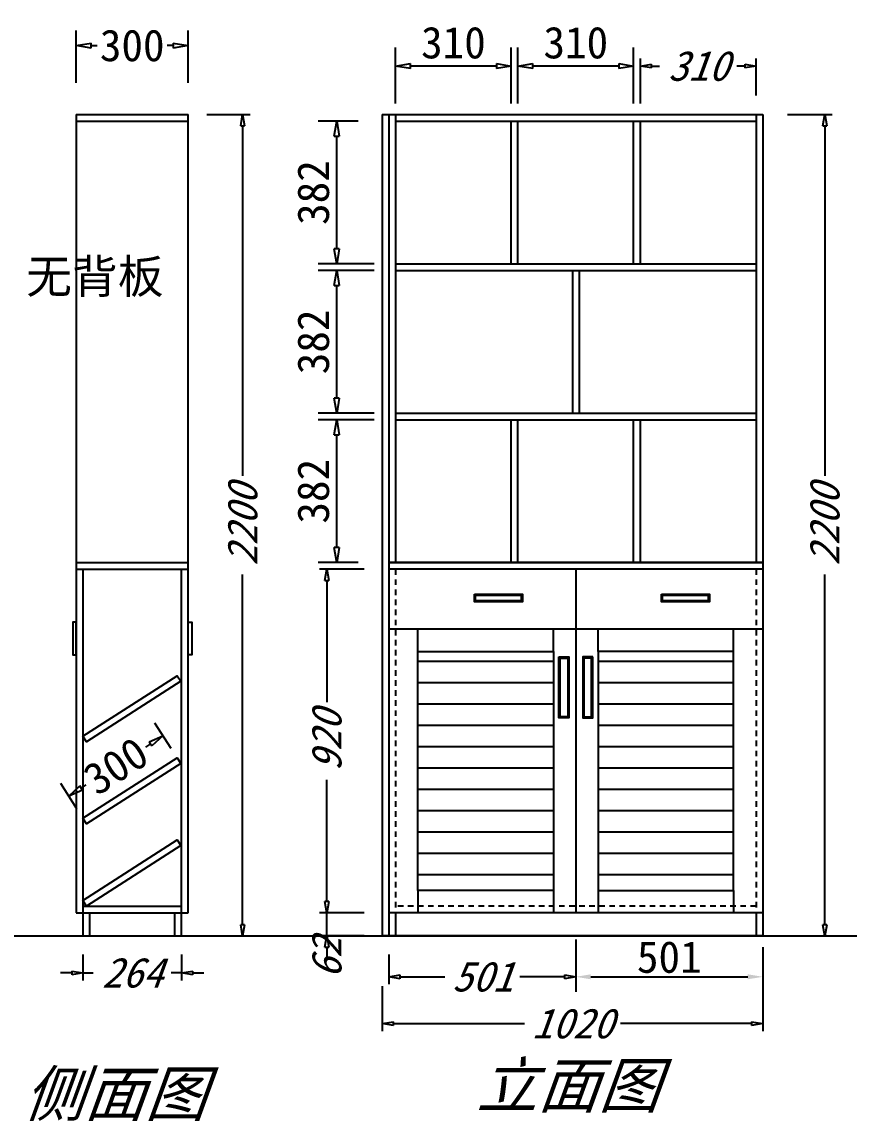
# Model space of a CAD drawing. Header units: millimetres. Extents: x 366509 to 398313, y -1245498 to -1202747.
# Drawn here: x 377443 to 379660, y -1237154 to -1234210 of the extents above; entities that cross this region are included whole.
import ezdxf

# ---------------------------------------------------------------- set-up
doc = ezdxf.new("R2010")
doc.units = ezdxf.units.MM
doc.header["$LTSCALE"] = 20
doc.linetypes.add('JIS_02_0.7', pattern=[1.35, 0.75, -0.6])
doc.layers.get('Defpoints').update_dxf_attribs({"color": 250})
doc.styles.get("Standard").update_dxf_attribs({"font": 'SimSun.ttf', "height": 85})
doc.styles.add('汉字', font='SimSun.ttf', dxfattribs={"oblique": 20, "height": 80})
doc.dimstyles.new('200', dxfattribs={"dimtxt": 90, "dimasz": 40, "dimexe": 50, "dimexo": 100, "dimgap": 20, "dimtad": 1, "dimdec": 0, "dimtxsty": 'Standard', "dimblk": 'CLOSEDBLANK', "dimcen": 100, "dimdle": 50, "dimclrd": 256, "dimclre": 256, "dimclrt": 256, "dimadec": 0, "dimazin": 0, "dimtfac": 1, "dimtdec": 0, "dimtmove": 2, "dimatfit": 3, "dimldrblk": 'CLOSEDBLANK', "dimfxl": 100, "dimfxlon": 1, "dimlwd": 25, "dimlwe": 25, "dimarcsym": 0})
doc.dimstyles.new('ISO-25', dxfattribs={"dimtxt": 2.5, "dimasz": 2.5, "dimexe": 1.25, "dimexo": 0.625, "dimtad": 1, "dimtxsty": 'Standard', "dimcen": 2.5, "dimadec": 0, "dimazin": 0, "dimtfac": 1, "dimtmove": 0, "dimatfit": 3, "dimfxl": 1, "dimarcsym": 0})
doc.dimstyles.get("Standard").update_dxf_attribs({"dimtxt": 0.18, "dimasz": 0.18, "dimexe": 0.18, "dimexo": 0.0625, "dimgap": 0.09, "dimtad": 0, "dimtih": 1, "dimtoh": 1, "dimdec": 4, "dimzin": 0, "dimdsep": 46, "dimtxsty": 'Standard', "dimcen": 0.09, "dimadec": 0, "dimazin": 0, "dimtfac": 1, "dimtdec": 4, "dimtofl": 0, "dimtmove": 0, "dimatfit": 3, "dimfxl": 1, "dimtolj": 1, "dimtzin": 0, "dimarcsym": 0})
doc.dimstyles.new('周文晶', dxfattribs={"dimtxt": 70, "dimasz": 40, "dimexe": 40, "dimexo": 30, "dimgap": 10, "dimtad": 0, "dimdec": 0, "dimtxsty": 'Standard', "dimblk": 'CLOSEDBLANK', "dimcen": 200, "dimclrd": 256, "dimclre": 256, "dimadec": 0, "dimazin": 0, "dimtfac": 1, "dimtdec": 0, "dimtmove": 0, "dimatfit": 3, "dimldrblk": 'CLOSEDBLANK', "dimfxl": 100, "dimfxlon": 1, "dimarcsym": 0})

# ---------------------------------------------------------------- blocks, each defined once
blk = doc.blocks.new('_ClosedBlank')
at = {"color": 0, "linetype": 'ByBlock', "lineweight": -2}
for p, q in [((-1, 0.167), (0, 0)), ((-1, 0.167), (-1, -0.167)), ((0, 0), (-1, -0.167))]:
    blk.add_line(p, q, dxfattribs=at)
blk = doc.blocks.new('*D1498')
at = {"lineweight": 25, "transparency": 16777216}
for p, q in [((377606.1, -1236708), (377606.1, -1236777.1)), ((377870.4, -1236708), (377870.4, -1236777.1)), ((377576.1, -1236757.1), (377546.1, -1236757.1)), ((377606.1, -1236757.1), (377633.7, -1236757.1)), ((377870.4, -1236757.1), (377842.9, -1236757.1)), ((377900.4, -1236757.1), (377930.4, -1236757.1))]:
    blk.add_line(p, q, dxfattribs=at)
at = {"layer": 'Defpoints', "color": 0, "transparency": 16777216}
for p in [(377606.1, -1236658), (377870.4, -1236658), (377870.4, -1236757.1)]:
    blk.add_point(p, dxfattribs=at)
at = {"lineweight": 25, "transparency": 16777216, "xscale": 30, "yscale": 30, "zscale": 30}
blk.add_blockref('_ClosedBlank', (377606.1, -1236757.1), dxfattribs=at)
at = {"lineweight": 25, "transparency": 16777216, "xscale": 30, "yscale": 30, "zscale": 30, "rotation": 180}
blk.add_blockref('_ClosedBlank', (377870.4, -1236757.1), dxfattribs=at)
at = {"lineweight": -3, "transparency": 16777216, "insert": (377738.3, -1236757.1), "char_height": 80, "attachment_point": 5, "style": '汉字'}
blk.add_mtext('264', dxfattribs=at)
blk = doc.blocks.new('*D1499')
at = {"lineweight": 25, "transparency": 16777216}
for p, q in [((377938.4, -1234458), (378054.3, -1234458)), ((378034.3, -1234488), (378034.3, -1235425.9)), ((378034.3, -1236628), (378034.3, -1235690.2)), ((377938.4, -1236658), (378054.3, -1236658))]:
    blk.add_line(p, q, dxfattribs=at)
at = {"layer": 'Defpoints', "color": 0, "transparency": 16777216}
for p in [(377888.4, -1234458), (377888.4, -1236658), (378034.3, -1236658)]:
    blk.add_point(p, dxfattribs=at)
at = {"lineweight": 25, "transparency": 16777216, "xscale": 30, "yscale": 30, "zscale": 30}
for p, rotation in [((378034.3, -1234458), 90), ((378034.3, -1236658), 270)]:
    blk.add_blockref('_ClosedBlank', p, dxfattribs=dict(at, rotation=rotation))
at = {"lineweight": -3, "transparency": 16777216, "insert": (378034.3, -1235558), "char_height": 80, "attachment_point": 5, "rotation": 90, "style": '汉字'}
blk.add_mtext('2200', dxfattribs=at)
blk = doc.blocks.new('*D1453')
at = {"lineweight": -2, "transparency": 16777216}
for p, q in [((377842.5, -1236155.8), (377799.2, -1236088.2)), ((377787.1, -1236143.5), (377773.6, -1236152.1)), ((377589.9, -1236317.6), (377546.6, -1236250.1)), ((377601.8, -1236262.2), (377615.3, -1236253.6))]:
    blk.add_line(p, q, dxfattribs=at)
at = {"layer": 'Defpoints', "color": 0, "transparency": 16777216}
for p in [(377820.7, -1236121.9), (377858.6, -1236181), (377606.1, -1236342.9)]:
    blk.add_point(p, dxfattribs=at)
at = {"lineweight": -2, "transparency": 16777216, "xscale": 40, "yscale": 40, "zscale": 40}
for p, rotation in [((377820.7, -1236121.9), 32.65196531533646), ((377568.2, -1236283.7), 212.6519653153365)]:
    blk.add_blockref('_ClosedBlank', p, dxfattribs=dict(at, rotation=rotation))
at = {"color": 0, "transparency": 16777216, "insert": (377694.5, -1236202.8), "char_height": 85, "attachment_point": 5, "rotation": 32.652}
blk.add_mtext('300', dxfattribs=at)
blk = doc.blocks.new('*D1456')
at = {"lineweight": -2, "transparency": 16777216}
for p, q in [((377588.1, -1234373.4), (377588.1, -1234233.4)), ((377888.4, -1234373.4), (377888.4, -1234233.4)), ((377628.1, -1234273.4), (377644.2, -1234273.4)), ((377848.4, -1234273.4), (377832.3, -1234273.4))]:
    blk.add_line(p, q, dxfattribs=at)
at = {"layer": 'Defpoints', "color": 0, "transparency": 16777216}
for p in [(377888.4, -1234273.4), (377588.1, -1234458), (377888.4, -1234458)]:
    blk.add_point(p, dxfattribs=at)
at = {"lineweight": -2, "transparency": 16777216, "xscale": 40, "yscale": 40, "zscale": 40, "rotation": 180}
blk.add_blockref('_ClosedBlank', (377588.1, -1234273.4), dxfattribs=at)
at = {"lineweight": -2, "transparency": 16777216, "xscale": 40, "yscale": 40, "zscale": 40}
blk.add_blockref('_ClosedBlank', (377888.4, -1234273.4), dxfattribs=at)
at = {"color": 0, "transparency": 16777216, "insert": (377738.3, -1234273.4), "char_height": 85, "attachment_point": 5}
blk.add_mtext('300', dxfattribs=at)
blk = doc.blocks.new('*D1457')
at = {"lineweight": 25, "transparency": 16777216}
for p, q in [((378259.9, -1236566), (378259.9, -1236536)), ((378359.9, -1236596), (378239.9, -1236596)), ((378259.9, -1236658), (378259.9, -1236596)), ((378359.9, -1236658), (378239.9, -1236658)), ((378259.9, -1236688), (378259.9, -1236718))]:
    blk.add_line(p, q, dxfattribs=at)
at = {"layer": 'Defpoints', "color": 0, "transparency": 16777216}
for p in [(378259.9, -1236596), (378444.3, -1236596), (378426.3, -1236658)]:
    blk.add_point(p, dxfattribs=at)
at = {"lineweight": 25, "transparency": 16777216, "xscale": 30, "yscale": 30, "zscale": 30}
for p, rotation in [((378259.9, -1236596), 270), ((378259.9, -1236658), 90)]:
    blk.add_blockref('_ClosedBlank', p, dxfattribs=dict(at, rotation=rotation))
at = {"lineweight": -3, "transparency": 16777216, "insert": (378259.9, -1236718), "char_height": 80, "attachment_point": 5, "rotation": 90, "style": '汉字'}
blk.add_mtext('62', dxfattribs=at)
blk = doc.blocks.new('*D1458')
at = {"lineweight": 25, "transparency": 16777216}
for p, q in [((378359.9, -1235676), (378239.9, -1235676)), ((378259.9, -1235706), (378259.9, -1236031.9)), ((378259.9, -1236566), (378259.9, -1236240.2)), ((378359.9, -1236596), (378239.9, -1236596))]:
    blk.add_line(p, q, dxfattribs=at)
at = {"layer": 'Defpoints', "color": 0, "transparency": 16777216}
for p in [(378259.9, -1235676), (378444.3, -1235676), (378444.3, -1236596)]:
    blk.add_point(p, dxfattribs=at)
at = {"lineweight": 25, "transparency": 16777216, "xscale": 30, "yscale": 30, "zscale": 30}
for p, rotation in [((378259.9, -1235676), 90), ((378259.9, -1236596), 270)]:
    blk.add_blockref('_ClosedBlank', p, dxfattribs=dict(at, rotation=rotation))
at = {"lineweight": -3, "transparency": 16777216, "insert": (378259.9, -1236136), "char_height": 80, "attachment_point": 5, "rotation": 90, "style": '汉字'}
blk.add_mtext('920', dxfattribs=at)
blk = doc.blocks.new('*D1459')
at = {"lineweight": 25, "transparency": 16777216}
for p, q in [((379100.3, -1234428.4), (379100.3, -1234308.4)), ((379410.3, -1234407.1), (379410.3, -1234308.4)), ((379130.3, -1234328.4), (379152, -1234328.4)), ((379380.3, -1234328.4), (379358.6, -1234328.4))]:
    blk.add_line(p, q, dxfattribs=at)
at = {"layer": 'Defpoints', "color": 0, "transparency": 16777216}
for p in [(379410.3, -1234328.4), (379410.3, -1234457.1), (379100.3, -1234858)]:
    blk.add_point(p, dxfattribs=at)
at = {"lineweight": 25, "transparency": 16777216, "xscale": 30, "yscale": 30, "zscale": 30, "rotation": 180}
blk.add_blockref('_ClosedBlank', (379100.3, -1234328.4), dxfattribs=at)
at = {"lineweight": 25, "transparency": 16777216, "xscale": 30, "yscale": 30, "zscale": 30}
blk.add_blockref('_ClosedBlank', (379410.3, -1234328.4), dxfattribs=at)
at = {"lineweight": -3, "transparency": 16777216, "insert": (379255.3, -1234328.4), "char_height": 80, "attachment_point": 5, "style": '汉字'}
blk.add_mtext('310', dxfattribs=at)
blk = doc.blocks.new('*D1460')
at = {"lineweight": 25, "transparency": 16777216}
for p, q in [((378408.3, -1236793.1), (378408.3, -1236913.1)), ((379428.3, -1236793.1), (379428.3, -1236913.1)), ((378438.3, -1236893.1), (378789.7, -1236893.1)), ((379398.3, -1236893.1), (379046.9, -1236893.1))]:
    blk.add_line(p, q, dxfattribs=at)
at = {"layer": 'Defpoints', "color": 0, "transparency": 16777216}
for p in [(378408.3, -1236658), (379428.3, -1236658), (379428.3, -1236893.1)]:
    blk.add_point(p, dxfattribs=at)
at = {"lineweight": 25, "transparency": 16777216, "xscale": 30, "yscale": 30, "zscale": 30, "rotation": 180}
blk.add_blockref('_ClosedBlank', (378408.3, -1236893.1), dxfattribs=at)
at = {"lineweight": 25, "transparency": 16777216, "xscale": 30, "yscale": 30, "zscale": 30}
blk.add_blockref('_ClosedBlank', (379428.3, -1236893.1), dxfattribs=at)
at = {"lineweight": -3, "transparency": 16777216, "insert": (378918.3, -1236893.1), "char_height": 80, "attachment_point": 5, "style": '汉字'}
blk.add_mtext('1020', dxfattribs=at)
blk = doc.blocks.new('*D1461')
at = {"lineweight": 25, "transparency": 16777216}
for p, q in [((379494.7, -1234458), (379614.7, -1234458)), ((379594.7, -1234488), (379594.7, -1235425.9)), ((379594.7, -1236628), (379594.7, -1235690.2)), ((379494.7, -1236658), (379614.7, -1236658))]:
    blk.add_line(p, q, dxfattribs=at)
at = {"layer": 'Defpoints', "color": 0, "transparency": 16777216}
for p in [(379428.3, -1234458), (379410.3, -1236658), (379594.7, -1236658)]:
    blk.add_point(p, dxfattribs=at)
at = {"lineweight": 25, "transparency": 16777216, "xscale": 30, "yscale": 30, "zscale": 30}
for p, rotation in [((379594.7, -1234458), 90), ((379594.7, -1236658), 270)]:
    blk.add_blockref('_ClosedBlank', p, dxfattribs=dict(at, rotation=rotation))
at = {"lineweight": -3, "transparency": 16777216, "insert": (379594.7, -1235558), "char_height": 80, "attachment_point": 5, "rotation": 90, "style": '汉字'}
blk.add_mtext('2200', dxfattribs=at)
blk = doc.blocks.new('*D1462')
at = {"lineweight": 25, "transparency": 16777216}
for p, q in [((378927.3, -1236667.6), (378927.3, -1236787.6)), ((378426.3, -1236708), (378426.3, -1236787.6)), ((378456.3, -1236767.6), (378576.4, -1236767.6)), ((378897.3, -1236767.6), (378777.2, -1236767.6))]:
    blk.add_line(p, q, dxfattribs=at)
at = {"layer": 'Defpoints', "color": 0, "transparency": 16777216}
for p in [(378927.3, -1236596), (378426.3, -1236658), (378426.3, -1236767.6)]:
    blk.add_point(p, dxfattribs=at)
at = {"lineweight": 25, "transparency": 16777216, "xscale": 30, "yscale": 30, "zscale": 30, "rotation": 180}
blk.add_blockref('_ClosedBlank', (378426.3, -1236767.6), dxfattribs=at)
at = {"lineweight": 25, "transparency": 16777216, "xscale": 30, "yscale": 30, "zscale": 30}
blk.add_blockref('_ClosedBlank', (378927.3, -1236767.6), dxfattribs=at)
at = {"lineweight": -3, "transparency": 16777216, "insert": (378676.8, -1236767.6), "char_height": 80, "attachment_point": 5, "style": '汉字'}
blk.add_mtext('501', dxfattribs=at)
blk = doc.blocks.new('*D1463')
at = {"lineweight": 25, "transparency": 16777216}
for p, q in [((378772.3, -1234428.4), (378772.3, -1234278.4)), ((379082.3, -1234428.4), (379082.3, -1234278.4)), ((379042.3, -1234328.4), (378812.3, -1234328.4))]:
    blk.add_line(p, q, dxfattribs=at)
at = {"layer": 'Defpoints', "color": 0, "transparency": 16777216}
for p in [(378772.3, -1234328.4), (378772.3, -1234876), (379082.3, -1234858)]:
    blk.add_point(p, dxfattribs=at)
at = {"lineweight": 25, "transparency": 16777216, "xscale": 40, "yscale": 40, "zscale": 40, "rotation": 180}
blk.add_blockref('_ClosedBlank', (378772.3, -1234328.4), dxfattribs=at)
at = {"lineweight": 25, "transparency": 16777216, "xscale": 40, "yscale": 40, "zscale": 40}
blk.add_blockref('_ClosedBlank', (379082.3, -1234328.4), dxfattribs=at)
at = {"lineweight": -3, "transparency": 16777216, "insert": (378927.3, -1234265.9), "char_height": 85, "attachment_point": 5}
blk.add_mtext('310', dxfattribs=at)
blk = doc.blocks.new('*D1464')
at = {"lineweight": 25, "transparency": 16777216}
for p, q in [((378444.3, -1234428.4), (378444.3, -1234278.4)), ((378754.3, -1234428.4), (378754.3, -1234278.4)), ((378714.3, -1234328.4), (378484.3, -1234328.4))]:
    blk.add_line(p, q, dxfattribs=at)
at = {"layer": 'Defpoints', "color": 0, "transparency": 16777216}
for p in [(378444.3, -1234328.4), (378754.3, -1234858), (378444.3, -1235538)]:
    blk.add_point(p, dxfattribs=at)
at = {"lineweight": 25, "transparency": 16777216, "xscale": 40, "yscale": 40, "zscale": 40, "rotation": 180}
blk.add_blockref('_ClosedBlank', (378444.3, -1234328.4), dxfattribs=at)
at = {"lineweight": 25, "transparency": 16777216, "xscale": 40, "yscale": 40, "zscale": 40}
blk.add_blockref('_ClosedBlank', (378754.3, -1234328.4), dxfattribs=at)
at = {"lineweight": -3, "transparency": 16777216, "insert": (378599.3, -1234265.9), "char_height": 85, "attachment_point": 5}
blk.add_mtext('310', dxfattribs=at)
blk = doc.blocks.new('*D1465')
at = {"lineweight": 25, "transparency": 16777216}
for p, q in [((378386.5, -1235276), (378236.5, -1235276)), ((378286.5, -1235618), (378286.5, -1235316)), ((378344.3, -1235658), (378236.5, -1235658))]:
    blk.add_line(p, q, dxfattribs=at)
at = {"layer": 'Defpoints', "color": 0, "transparency": 16777216}
for p in [(378286.5, -1235276), (378754.3, -1235276), (378444.3, -1235658)]:
    blk.add_point(p, dxfattribs=at)
at = {"lineweight": 25, "transparency": 16777216, "xscale": 40, "yscale": 40, "zscale": 40}
for p, rotation in [((378286.5, -1235276), 90), ((378286.5, -1235658), 270)]:
    blk.add_blockref('_ClosedBlank', p, dxfattribs=dict(at, rotation=rotation))
at = {"lineweight": -3, "transparency": 16777216, "insert": (378224, -1235467), "char_height": 85, "attachment_point": 5, "rotation": 90}
blk.add_mtext('382', dxfattribs=at)
blk = doc.blocks.new('*D1466')
at = {"lineweight": 25, "transparency": 16777216}
for p, q in [((378386.5, -1234876), (378236.5, -1234876)), ((378286.5, -1235218), (378286.5, -1234916)), ((378386.5, -1235258), (378236.5, -1235258))]:
    blk.add_line(p, q, dxfattribs=at)
at = {"layer": 'Defpoints', "color": 0, "transparency": 16777216}
for p in [(378286.5, -1234876), (378754.3, -1234876), (378754.3, -1235258)]:
    blk.add_point(p, dxfattribs=at)
at = {"lineweight": 25, "transparency": 16777216, "xscale": 40, "yscale": 40, "zscale": 40}
for p, rotation in [((378286.5, -1234876), 90), ((378286.5, -1235258), 270)]:
    blk.add_blockref('_ClosedBlank', p, dxfattribs=dict(at, rotation=rotation))
at = {"lineweight": -3, "transparency": 16777216, "insert": (378224, -1235067), "char_height": 85, "attachment_point": 5, "rotation": 90}
blk.add_mtext('382', dxfattribs=at)
blk = doc.blocks.new('*D1504')
at = {"lineweight": 25, "transparency": 16777216}
for p, q in [((378344.3, -1234476), (378236.5, -1234476)), ((378286.5, -1234818), (378286.5, -1234516)), ((378386.5, -1234858), (378236.5, -1234858))]:
    blk.add_line(p, q, dxfattribs=at)
at = {"layer": 'Defpoints', "color": 0, "transparency": 16777216}
for p in [(378286.5, -1234476), (378444.3, -1234476), (378754.3, -1234858)]:
    blk.add_point(p, dxfattribs=at)
at = {"lineweight": 25, "transparency": 16777216, "xscale": 40, "yscale": 40, "zscale": 40}
for p, rotation in [((378286.5, -1234476), 90), ((378286.5, -1234858), 270)]:
    blk.add_blockref('_ClosedBlank', p, dxfattribs=dict(at, rotation=rotation))
at = {"lineweight": -3, "transparency": 16777216, "insert": (378224, -1234667), "char_height": 85, "attachment_point": 5, "rotation": 90}
blk.add_mtext('382', dxfattribs=at)
blk = doc.blocks.new('*D1467')
at = {"color": 0, "lineweight": -2, "transparency": 16777216}
for p, q in [((378927.3, -1236667.6), (378927.3, -1236807.6)), ((379428.3, -1236688), (379428.3, -1236807.6)), ((378967.3, -1236767.6), (379388.3, -1236767.6))]:
    blk.add_line(p, q, dxfattribs=at)
at = {"color": 0, "transparency": 16777216}
for points in [[(378967.3, -1236760.9), (378967.3, -1236774.2), (378927.3, -1236767.6)], [(379388.3, -1236760.9), (379388.3, -1236774.2), (379428.3, -1236767.6)]]:
    blk.add_solid(points, dxfattribs=at)
at = {"layer": 'Defpoints', "color": 0, "transparency": 16777216}
for p in [(378927.3, -1236596), (379428.3, -1236658), (379428.3, -1236767.6)]:
    blk.add_point(p, dxfattribs=at)
at = {"color": 0, "lineweight": -3, "transparency": 16777216, "insert": (379177.8, -1236715.1), "char_height": 85, "attachment_point": 5}
blk.add_mtext('501', dxfattribs=at)

msp = doc.modelspace()

# ---------------------------------------------------------------- hatches: boundary and pattern name
at = {"lineweight": -3}
h = msp.add_hatch(dxfattribs=at)
h.set_pattern_fill('LINE', color=250, scale=18, style=0)
h.set_pattern_definition([(0, (257507.565, -1228606.83), (0, 57.15), [])])
h.paths.add_polyline_path([(379350.289, -1235896.036), (378987.289, -1235896.036), (378987.289, -1236536.036), (379350.289, -1236536.036)])
h.paths.add_polyline_path([(378504.289, -1235896.036), (378504.289, -1236536.036), (378867.289, -1236536.036), (378867.289, -1235896.036)])

# ---------------------------------------------------------------- linework, layer by layer
for p, q in [((377588.058, -1234458.036), (377888.445, -1234458.036)), ((377588.058, -1234458.036), (377588.058, -1236596.036)), ((377888.445, -1236596.036), (377888.445, -1234458.036)), ((378408.289, -1234458.036), (378408.289, -1236658.036)), ((378408.289, -1234458.036), (379428.289, -1234458.036)), ((378426.289, -1234458.036), (378426.289, -1236658.036)), ((378444.289, -1234458.036), (378444.289, -1235658.036)), ((379410.289, -1234458.036), (379410.289, -1235658.036)), ((379428.289, -1234458.036), (379428.289, -1236658.036)), ((377588.058, -1234476.036), (377888.445, -1234476.036)), ((378444.289, -1234476.036), (379410.289, -1234476.036)), ((378754.289, -1234858.036), (378754.289, -1234476.036)), ((378772.289, -1234858.036), (378772.289, -1234476.036)), ((379082.289, -1234858.036), (379082.289, -1234476.036)), ((379100.289, -1234858.036), (379100.289, -1234476.036)), ((378444.289, -1234858.036), (379410.289, -1234858.036)), ((378444.289, -1234876.036), (379410.289, -1234876.036)), ((378444.289, -1235258.036), (379410.289, -1235258.036)), ((378444.289, -1235276.036), (379410.289, -1235276.036)), ((378754.289, -1235658.036), (378754.289, -1235276.036)), ((378772.289, -1235658.036), (378772.289, -1235276.036)), ((379082.289, -1235658.036), (379082.289, -1235276.036)), ((379100.289, -1235658.036), (379100.289, -1235276.036)), ((377588.058, -1235658.036), (377888.445, -1235658.036)), ((377588.058, -1235676.036), (377888.445, -1235676.036)), ((377606.058, -1235676.036), (377606.058, -1236658.036)), ((377870.445, -1236658.036), (377870.445, -1235676.036)), ((379428.289, -1235658.036), (378426.289, -1235658.036)), ((378426.289, -1235658.036), (379428.289, -1235658.036)), ((379428.289, -1235676.036), (378426.289, -1235676.036)), ((378927.289, -1235676.036), (378927.289, -1236596.036)), ((379428.289, -1235836.036), (378426.289, -1235836.036)), ((378504.289, -1235896.036), (378504.289, -1235836.036)), ((378867.289, -1235896.036), (378867.289, -1235836.036)), ((378987.289, -1235896.036), (378987.289, -1235836.036)), ((379350.289, -1235896.036), (379350.289, -1235836.036)), ((378504.289, -1236536.036), (378504.289, -1236596.036)), ((378867.289, -1236536.036), (378867.289, -1236596.036)), ((378987.289, -1236536.036), (378987.289, -1236596.036)), ((379350.289, -1236536.036), (379350.289, -1236596.036)), ((377606.058, -1236578.036), (377870.445, -1236578.036)), ((377588.058, -1236596.036), (377888.445, -1236596.036)), ((377624.058, -1236596.036), (377624.058, -1236658.036)), ((377852.445, -1236658.036), (377852.445, -1236596.036)), ((379428.289, -1236596.036), (378426.289, -1236596.036)), ((379410.289, -1236596.036), (379410.289, -1236658.036)), ((377606.058, -1236658.036), (377870.445, -1236658.036)), ((379428.289, -1236658.036), (378426.289, -1236658.036))]:
    msp.add_line(p, q, dxfattribs=at)
for p, q in [((378918.289, -1234876.036), (378918.289, -1235258.036)), ((378936.289, -1234876.036), (378936.289, -1235258.036)), ((378444.289, -1236596.036), (378444.289, -1236658.036)), ((366509.141, -1236658.036), (398312.891, -1236658.036)), ((378426.289, -1236658.036), (378408.289, -1236658.036))]:
    msp.add_line(p, q)
at = {"color": 250, "linetype": 'JIS_02_0.7', "lineweight": -3}
for p, q in [((378444.289, -1235676.036), (378444.289, -1236596.036)), ((379410.289, -1235676.036), (379410.289, -1236596.036)), ((379410.289, -1236578.036), (378444.289, -1236578.036))]:
    msp.add_line(p, q, dxfattribs=at)
for points in [[(378655.867, -1235742.625), (378784.25, -1235742.625), (378784.25, -1235763.43), (378655.867, -1235763.43)], [(378658.867, -1235745.625), (378781.25, -1235745.625), (378781.25, -1235760.43), (378658.867, -1235760.43)], [(379156.867, -1235742.625), (379285.25, -1235742.625), (379285.25, -1235763.43), (379156.867, -1235763.43)], [(379159.867, -1235745.625), (379282.25, -1235745.625), (379282.25, -1235760.43), (379159.867, -1235760.43)], [(377588.058, -1235817.668), (377578.728, -1235817.668), (377578.728, -1235905.246), (377588.058, -1235905.246)], [(377888.445, -1235817.668), (377897.774, -1235817.668), (377897.774, -1235905.246), (377888.445, -1235905.246)]]:
    msp.add_lwpolyline(points, close=True)
at = {"lineweight": -3}
for points in [[(378504.289, -1235896.036), (378867.289, -1235896.036), (378867.289, -1236536.036), (378504.289, -1236536.036)], [(378881.993, -1235910.857), (378908.561, -1235910.857), (378908.561, -1236074.368), (378881.993, -1236074.368)], [(378972.585, -1235910.857), (378946.017, -1235910.857), (378946.017, -1236074.368), (378972.585, -1236074.368)], [(379350.289, -1235896.036), (378987.289, -1235896.036), (378987.289, -1236536.036), (379350.289, -1236536.036)], [(378884.993, -1235913.857), (378905.561, -1235913.857), (378905.561, -1236071.368), (378884.993, -1236071.368)], [(378969.585, -1235913.857), (378949.017, -1235913.857), (378949.017, -1236071.368), (378969.585, -1236071.368)]]:
    msp.add_lwpolyline(points, close=True, dxfattribs=at)
for points in [[(377606.058, -1236122.881), (377858.647, -1235961.02), (377868.358, -1235976.175), (377615.769, -1236138.036), (377606.058, -1236122.881)], [(377606.058, -1236342.881), (377858.647, -1236181.02), (377868.358, -1236196.175), (377615.769, -1236358.036), (377606.058, -1236342.881)], [(377606.058, -1236562.881), (377858.647, -1236401.02), (377868.358, -1236416.175), (377615.769, -1236578.036), (377606.058, -1236562.881)]]:
    msp.add_lwpolyline(points)

# ---------------------------------------------------------------- texts
at = {"lineweight": -3, "insert": (377454.124, -1234846.657), "char_height": 90, "width": 545.64139, "attachment_point": 1}
msp.add_mtext('无背板', dxfattribs=at)
at = {"color": 0, "char_height": 120, "width": 1293.93172, "attachment_point": 1, "style": '汉字'}
for s, insert in [('立面图', (378660.822, -1236998.134)), ('侧面图', (377445.292, -1237020.759))]:
    msp.add_mtext(s, dxfattribs=dict(at, insert=insert))

# ---------------------------------------------------------------- dimensions: what is measured, and where the dimension line sits
dim = msp.add_linear_dim(base=(377888.445, -1234273.391), p1=(377588.058, -1234458.036), p2=(377888.445, -1234458.036), dimstyle='周文晶')
dim.commit()
dim.dimension.update_dxf_attribs({"geometry": '*D1456', "text_midpoint": (377738.251, -1234273.391)})
at = {"lineweight": -3}
for base, p1, p2, picture, middle in [((378444.289, -1234328.429), (378754.289, -1234858.036), (378444.289, -1235537.966), '*D1464', (378599.289, -1234265.929)), ((378772.289, -1234328.429), (379082.289, -1234858.036), (378772.289, -1234876.036), '*D1463', (378927.289, -1234265.929))]:
    dim = msp.add_linear_dim(base=base, p1=p1, p2=p2, dimstyle='200', dxfattribs=at)
    dim.commit()
    dim.dimension.update_dxf_attribs({"geometry": picture, "text_midpoint": middle})
for base, p1, p2, dimstyle, override, picture, middle in [((379410.289, -1234328.429), (379100.289, -1234858.036), (379410.289, -1234457.1), 'Standard', {"dimtxt": 80, "dimasz": 30, "dimexe": 20, "dimexo": 50, "dimgap": 10, "dimtih": 0, "dimtoh": 0, "dimdec": 0, "dimzin": 8, "dimtxsty": '汉字', "dimblk": 'ClosedBlank', "dimcen": 2.5, "dimclrd": 256, "dimclre": 256, "dimclrt": 256, "dimtdec": 0, "dimtofl": 1, "dimtmove": 1, "dimldrblk": 'ClosedBlank', "dimfxl": 100, "dimfxlon": 1, "dimtolj": 0, "dimtzin": 8, "dimlwd": 25, "dimlwe": 25, "dimarcsym": 1}, '*D1459', (379255.289, -1234328.429)), ((379428.289, -1236767.58), (378927.289, -1236596.036), (379428.289, -1236658.036), 'ISO-25', {"dimtxt": 70, "dimasz": 40, "dimexe": 40, "dimexo": 30, "dimgap": 10, "dimfxl": 100, "dimfxlon": 1}, '*D1467', (379177.789, -1236715.08)), ((377870.445, -1236757.066), (377606.058, -1236658.036), (377870.445, -1236658.036), 'Standard', {"dimtxt": 80, "dimasz": 30, "dimexe": 20, "dimexo": 50, "dimgap": 10, "dimtih": 0, "dimtoh": 0, "dimdec": 0, "dimzin": 8, "dimtxsty": '汉字', "dimblk": 'ClosedBlank', "dimcen": 2.5, "dimclrd": 256, "dimclre": 256, "dimclrt": 256, "dimtdec": 0, "dimtofl": 1, "dimtmove": 1, "dimldrblk": 'ClosedBlank', "dimfxl": 100, "dimfxlon": 1, "dimtolj": 0, "dimtzin": 8, "dimlwd": 25, "dimlwe": 25, "dimarcsym": 1}, '*D1498', (377738.251, -1236757.066)), ((379428.289, -1236893.138), (378408.289, -1236658.036), (379428.289, -1236658.036), 'Standard', {"dimtxt": 80, "dimasz": 30, "dimexe": 20, "dimexo": 50, "dimgap": 10, "dimtih": 0, "dimtoh": 0, "dimdec": 0, "dimzin": 8, "dimtxsty": '汉字', "dimblk": 'ClosedBlank', "dimcen": 2.5, "dimclrd": 256, "dimclre": 256, "dimclrt": 256, "dimtdec": 0, "dimtofl": 1, "dimtmove": 1, "dimldrblk": 'ClosedBlank', "dimfxl": 100, "dimfxlon": 1, "dimtolj": 0, "dimtzin": 8, "dimlwd": 25, "dimlwe": 25, "dimarcsym": 1}, '*D1460', (378918.289, -1236893.138))]:
    dim = msp.add_linear_dim(base=base, p1=p1, p2=p2, dimstyle=dimstyle, override=override, dxfattribs=at)
    dim.commit()
    dim.dimension.update_dxf_attribs({"geometry": picture, "text_midpoint": middle})
for base, p1, p2, angle, picture, middle in [((378034.343, -1236658.036), (377888.445, -1234458.036), (377888.445, -1236658.036), 90, '*D1499', (378034.343, -1235558.036)), ((379594.652, -1236658.036), (379428.289, -1234458.036), (379410.289, -1236658.036), 90, '*D1461', (379594.652, -1235558.036)), ((378259.926, -1235676.036), (378444.289, -1236596.036), (378444.289, -1235676.036), 270, '*D1458', (378259.926, -1236136.036)), ((378426.289, -1236767.58), (378927.289, -1236596.036), (378426.289, -1236658.036), 180, '*D1462', (378676.789, -1236767.58))]:
    dim = msp.add_linear_dim(base=base, p1=p1, p2=p2, angle=angle, dimstyle='Standard', override={"dimtxt": 80, "dimasz": 30, "dimexe": 20, "dimexo": 50, "dimgap": 10, "dimtih": 0, "dimtoh": 0, "dimdec": 0, "dimzin": 8, "dimtxsty": '汉字', "dimblk": 'ClosedBlank', "dimcen": 2.5, "dimclrd": 256, "dimclre": 256, "dimclrt": 256, "dimtdec": 0, "dimtofl": 1, "dimtmove": 1, "dimldrblk": 'ClosedBlank', "dimfxl": 100, "dimfxlon": 1, "dimtolj": 0, "dimtzin": 8, "dimlwd": 25, "dimlwe": 25, "dimarcsym": 1}, dxfattribs=at)
    dim.commit()
    dim.dimension.update_dxf_attribs({"geometry": picture, "text_midpoint": middle})
for base, p1, p2, picture, middle in [((378286.487, -1234476.036), (378754.289, -1234858.036), (378444.289, -1234476.036), '*D1504', (378223.987, -1234667.036)), ((378286.487, -1234876.036), (378754.289, -1235258.036), (378754.289, -1234876.036), '*D1466', (378223.987, -1235067.036)), ((378286.487, -1235276.036), (378444.289, -1235658.036), (378754.289, -1235276.036), '*D1465', (378223.987, -1235467.036))]:
    dim = msp.add_linear_dim(base=base, p1=p1, p2=p2, angle=90, dimstyle='200', dxfattribs=at)
    dim.commit()
    dim.dimension.update_dxf_attribs({"geometry": picture, "text_midpoint": middle})
dim = msp.add_aligned_dim(p1=(377606.058, -1236342.881), p2=(377858.647, -1236181.02), distance=70.247, dimstyle='周文晶')
dim.commit()
dim.dimension.update_dxf_attribs({"geometry": '*D1453', "text_midpoint": (377694.451, -1236202.805)})
dim = msp.add_linear_dim(base=(378259.926, -1236596.036), p1=(378426.289, -1236658.036), p2=(378444.289, -1236596.036), angle=270, dimstyle='Standard', override={"dimtxt": 80, "dimasz": 30, "dimexe": 20, "dimexo": 50, "dimgap": 10, "dimtih": 0, "dimtoh": 0, "dimdec": 0, "dimzin": 8, "dimtxsty": '汉字', "dimblk": 'ClosedBlank', "dimcen": 2.5, "dimclrd": 256, "dimclre": 256, "dimclrt": 256, "dimtdec": 0, "dimtofl": 1, "dimtmove": 1, "dimldrblk": 'ClosedBlank', "dimfxl": 100, "dimfxlon": 1, "dimtolj": 0, "dimtzin": 8, "dimlwd": 25, "dimlwe": 25, "dimarcsym": 1}, dxfattribs=at)
dim.commit()
dim.dimension.update_dxf_attribs({"geometry": '*D1457', "text_midpoint": (378259.926, -1236718.036), "dimtype": 128})

doc.saveas('drawing.dxf')
